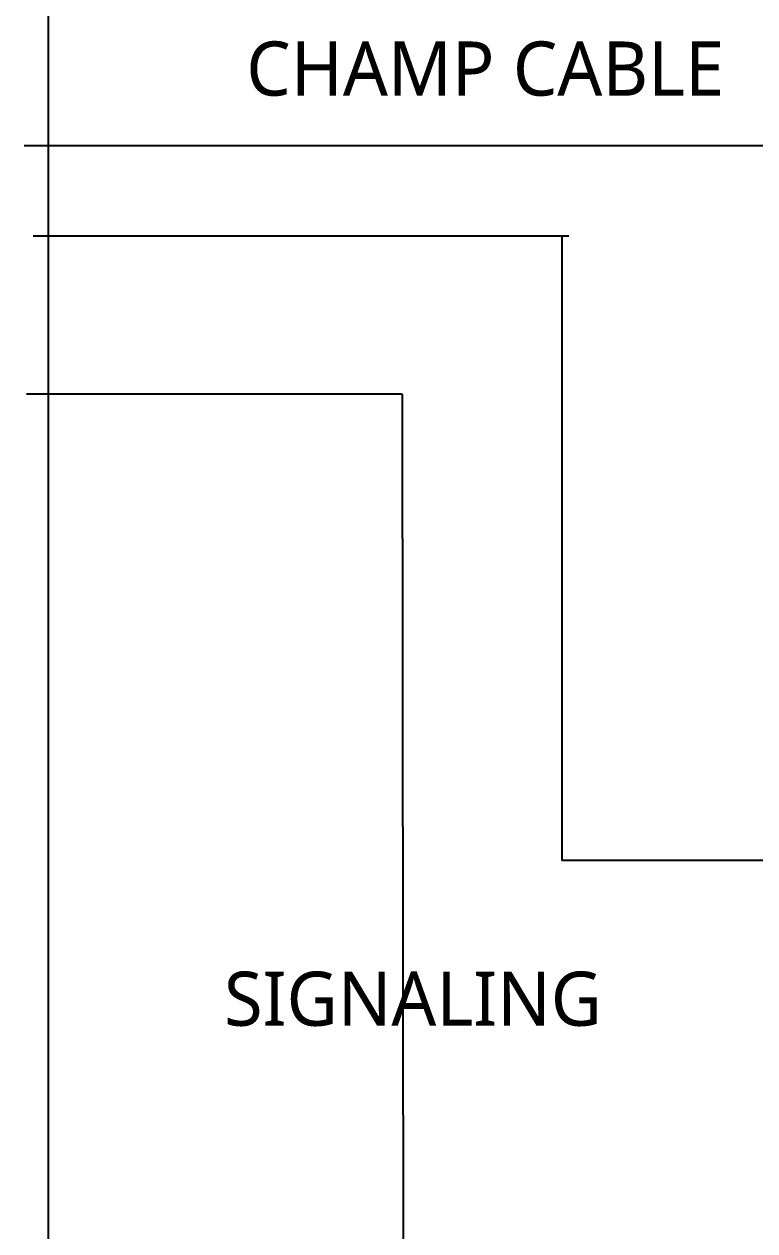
# Model space of a CAD drawing. Header units: millimetres. Extents: x 841 to 1682, y 0 to 594.
# Drawn here: x 1158.38 to 1188.65, y 400.65 to 450.6 of the extents above; entities that cross this region are included whole.
import ezdxf
from ezdxf.enums import TextEntityAlignment as Align

# ---------------------------------------------------------------- set-up
doc = ezdxf.new("R2010")
doc.units = ezdxf.units.MM
doc.layers.add('A', color=4, linetype='Continuous')
doc.styles.add('sukwoo', font='malgun.ttf')

msp = doc.modelspace()

# ---------------------------------------------------------------- linework, layer by layer
at = {"layer": 'A'}
for p, q in [((1159.382, 488.125), (1159.382, 359.809)), ((1194.718, 445.559), (1158.384, 445.559)), ((1180.936, 441.823), (1158.763, 441.823)), ((1180.654, 441.823), (1180.654, 415.987)), ((1174.036, 435.29), (1158.48, 435.29)), ((1174.036, 435.29), (1174.125, 368.296)), ((1194.814, 415.987), (1180.654, 415.987))]:
    msp.add_line(p, q, dxfattribs=at)

# ---------------------------------------------------------------- texts
at = {"layer": 'A', "style": 'sukwoo'}
for s, p in [('CHAMP CABLE', (1177.479, 448.763)), ('SIGNALING', (1174.487, 410.262))]:
    msp.add_text(s, height=2.24, dxfattribs=at).set_placement(p, align=Align.MIDDLE_CENTER)

doc.saveas('drawing.dxf')
